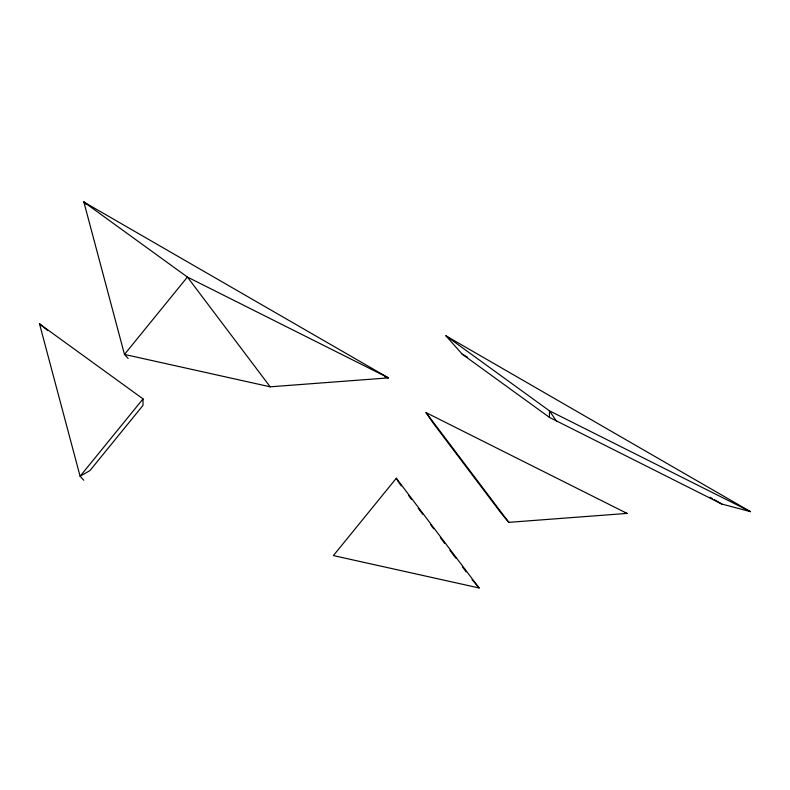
<?xml version="1.0" encoding="UTF-8"?>
<svg xmlns="http://www.w3.org/2000/svg" width="790" height="790" viewBox="0 0 790 790"><rect width="100%" height="100%" fill="white"/><g stroke="black" fill="none" stroke-linecap="round" stroke-linejoin="round"><path stroke-width="1.19" d="M143.039 398.891L80.106 476.252L39.5 323.851L143.039 398.891L142.98 405.398L89.991 470.544L80.106 476.252L83.77 480.241M549.406 417.357L549.465 410.84L445.925 335.809L462.219 354.167L549.406 417.357L721.813 504.04L750.5 511.653L445.925 335.809M396.333 478.226L333.4 555.587L479.115 587.967L396.333 478.226L398.348 481.94M384.997 376.968L388.443 377.877L187.408 277.063L124.474 354.434L270.19 386.814L388.443 377.877L83.868 202.033L124.474 354.434L128.138 358.423M508.809 522.348L627.062 513.411L426.027 412.597L433.009 422.877L501.107 513.154L508.809 522.348L426.027 412.597M624.762 512.799L627.062 513.411M750.5 511.653L549.465 410.84L556.456 421.119M462.219 354.167L467.562 357.248M710.062 497.256L712.205 498.49M714.338 499.724L721.813 504.04M85.498 203.869L83.868 202.033L187.408 277.063L270.19 386.814M83.868 202.033L86.604 204.264M47.696 330.546L39.5 323.851L41.129 325.687M472.065 579.554L479.115 587.967M399.088 482.917L401.3 485.85M408.667 495.616L411.61 499.517M418.246 508.306L422.66 514.171M430.767 524.906L433.71 528.816M440.346 537.605L444.76 543.461M449.915 550.304L455.81 558.115M462.446 566.904L466.13 571.782"/></g></svg>
